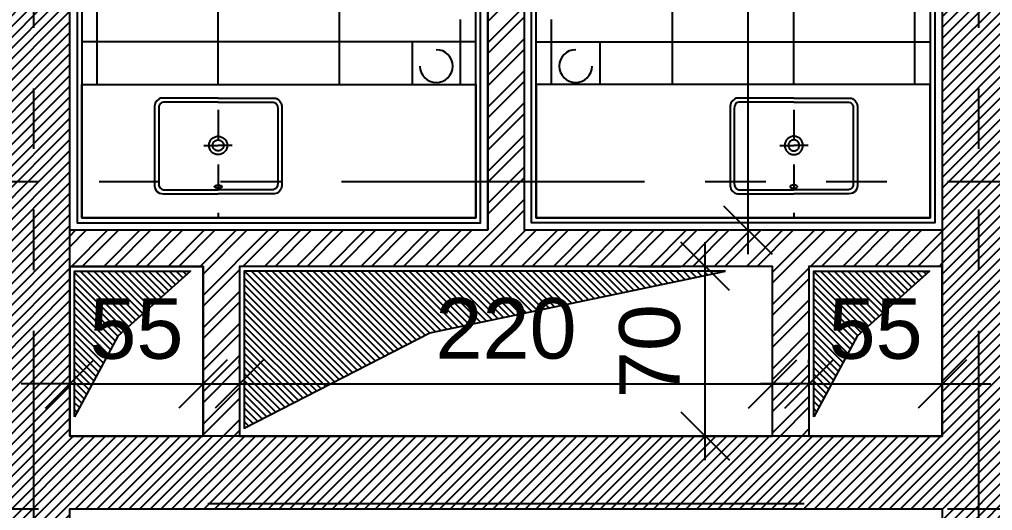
# Model space of a CAD drawing. Extents: x 186.8 to 246.9, y -2.6 to 70.8.
# Drawn here: x 207.058 to 211.073, y 17.242 to 19.269 of the extents above; entities that cross this region are included whole.
import ezdxf

# ---------------------------------------------------------------- set-up
doc = ezdxf.new("R2010")
doc.units = 0
doc.header["$MEASUREMENT"] = 0
doc.header["$PDMODE"] = 35
doc.header["$PDSIZE"] = 0.3
for name, pattern in [('AXIS_100$0$A-AXIS$0$PHANTOM', [2.5, 1.25, -0.25, 0.25, -0.25, 0.25, -0.25]), ('CENTER', [2, 1.25, -0.25, 0.25, -0.25]), ('DASHDOTX2', [50.8, 25.4, -12.7, 0, -12.7])]:
    doc.linetypes.add(name, pattern=pattern)
doc.layers.get('0').update_dxf_attribs({"linetype": 'CONTINUOUS'})
doc.layers.get('DEFPOINTS').update_dxf_attribs({"linetype": 'CONTINUOUS'})
for name, color, linetype in [('A-AXIS-SANITARY', 10, 'DASHDOTX2'), ('a-dim', 3, 'CONTINUOUS'), ('A-FLOR-PFIX', 61, 'CONTINUOUS'), ('A-HATCH-CONC', 8, 'CONTINUOUS'), ('A-HATCH-WALL', 8, 'CONTINUOUS'), ('A-MECHANICAL', 255, 'CONTINUOUS'), ('A-PROJ-TIL-BATH', 8, 'CONTINUOUS'), ('A-SANIT', 95, 'CONTINUOUS'), ('A-SECT-TILE', 12, 'CONTINUOUS'), ('a-shaft', 251, 'CONTINUOUS'), ('a-text-red', 10, 'CONTINUOUS'), ('A-WALL', 4, 'CONTINUOUS'), ('AXIS_100$0$A-AXIS-100', 10, 'AXIS_100$0$A-AXIS$0$PHANTOM'), ('S-9-10TH$0$A-SHAFT 9-10TH', 8, 'CONTINUOUS'), ('S-9-10TH$0$A-STR 9-10TH', 2, 'CONTINUOUS')]:
    doc.layers.add(name, color=color, linetype=linetype)
doc.styles.add('A100-STEXT', font='ARIAL.TTF', dxfattribs={"height": 0.25})
doc.dimstyles.new('A100-DIM', dxfattribs={"dimtxt": 0.25, "dimasz": 0.2, "dimexe": 0.1, "dimexo": 0.3, "dimgap": 0.1, "dimtad": 1, "dimlfac": 100, "dimrnd": 0.5, "dimdsep": 46, "dimtxsty": 'A100-STEXT', "dimblk1": 'OBLIQUE', "dimblk2": 'OBLIQUE', "dimsah": 1, "dimcen": -0.05, "dimdle": 0.1, "dimclrd": 15, "dimclre": 15, "dimclrt": 256, "dimadec": 0, "dimazin": 0, "dimtfac": 0.28, "dimtix": 1, "dimtmove": 2, "dimatfit": 3, "dimldrblk": 'OBLIQUE', "dimfxl": 0, "dimtolj": 1, "dimarcsym": 0})
pattern_1 = [(315, (195.387175, -3e-10), (0.014142136, 0.014142136), [])]

# ---------------------------------------------------------------- blocks, each defined once
blk = doc.blocks.new('A$C6D442EC4')
at = {"layer": 'A-AXIS-SANITARY', "linetype": 'CENTER', "ltscale": 0.1}
blk.add_line((-0.0027, 0.3461), (-0.0027, -0.0992), dxfattribs=at)
at = {"layer": 'A-FLOR-PFIX', "ltscale": 0.5}
for points in [[(-0.0025, 0.3948), (-0.0051, 0.3948), (-0.0125, 0.3948), (-0.0239, 0.3948), (-0.0388, 0.3948), (-0.0564, 0.3948), (-0.076, 0.3948), (-0.1187, 0.3948), (-0.1614, 0.3948), (-0.181, 0.3948), (-0.1986, 0.3948), (-0.2135, 0.3948), (-0.225, 0.3948), (-0.2323, 0.3948), (-0.235, 0.3948), (-0.2405, 0.394), (-0.246, 0.3919), (-0.2556, 0.3842), (-0.2625, 0.3736), (-0.2651, 0.362), (-0.2651, 0.361), (-0.2651, 0.3583), (-0.2651, 0.3538), (-0.2651, 0.3478), (-0.2651, 0.3316), (-0.2651, 0.3105), (-0.2651, 0.2855), (-0.2651, 0.2577), (-0.2651, 0.1972), (-0.2651, 0.1367), (-0.2651, 0.1088), (-0.2651, 0.0839), (-0.2651, 0.0628), (-0.2651, 0.0466), (-0.2651, 0.0405), (-0.2651, 0.0361), (-0.2651, 0.0333), (-0.2651, 0.0324), (-0.2626, 0.0199), (-0.2557, 0.0096), (-0.2448, 0.0026), (-0.2379, 0.0007), (-0.2303, 0), (-0.2278, 0), (-0.2205, 0), (-0.2093, 0), (-0.1947, 0), (-0.1775, 0), (-0.1582, 0), (-0.1164, 0), (-0.0746, 0), (-0.0553, 0), (-0.0381, 0), (-0.0235, 0), (-0.0123, 0), (-0.005, 0), (-0.0025, 0)], [(-0.0025, 0.3784), (-0.0049, 0.3784), (-0.0118, 0.3784), (-0.0226, 0.3784), (-0.0366, 0.3784), (-0.0531, 0.3784), (-0.0715, 0.3784), (-0.1116, 0.3784), (-0.1517, 0.3784), (-0.1701, 0.3784), (-0.1867, 0.3784), (-0.2006, 0.3784), (-0.2114, 0.3784), (-0.2183, 0.3784), (-0.2208, 0.3784), (-0.2288, 0.3778), (-0.2351, 0.3761), (-0.2399, 0.3735), (-0.2434, 0.37), (-0.2472, 0.361), (-0.2481, 0.3502), (-0.2481, 0.3493), (-0.2481, 0.3468), (-0.2481, 0.3427), (-0.2481, 0.3371), (-0.2481, 0.322), (-0.2481, 0.3025), (-0.2481, 0.2793), (-0.2481, 0.2535), (-0.2481, 0.1974), (-0.2481, 0.1413), (-0.2481, 0.1155), (-0.2481, 0.0924), (-0.2481, 0.0728), (-0.2481, 0.0577), (-0.2481, 0.0522), (-0.2481, 0.048), (-0.2481, 0.0455), (-0.2481, 0.0446), (-0.2472, 0.0339), (-0.2434, 0.0249), (-0.2399, 0.0214), (-0.2351, 0.0187), (-0.2288, 0.017), (-0.2208, 0.0164), (-0.2183, 0.0164), (-0.2114, 0.0164), (-0.2006, 0.0164), (-0.1867, 0.0164), (-0.1701, 0.0164), (-0.1517, 0.0164), (-0.1116, 0.0164), (-0.0715, 0.0164), (-0.0531, 0.0164), (-0.0366, 0.0164), (-0.0226, 0.0164), (-0.0118, 0.0164), (-0.0049, 0.0164), (-0.0025, 0.0164)], [(-0.0026, 0.3948), (0, 0.3948), (0.0074, 0.3948), (0.0188, 0.3948), (0.0337, 0.3948), (0.0513, 0.3948), (0.0709, 0.3948), (0.1136, 0.3948), (0.1563, 0.3948), (0.176, 0.3948), (0.1936, 0.3948), (0.2084, 0.3948), (0.2199, 0.3948), (0.2273, 0.3948), (0.2299, 0.3948), (0.2355, 0.394), (0.2409, 0.3919), (0.2506, 0.3842), (0.2574, 0.3736), (0.26, 0.362), (0.26, 0.361), (0.26, 0.3583), (0.26, 0.3538), (0.26, 0.3478), (0.26, 0.3316), (0.26, 0.3105), (0.26, 0.2856), (0.26, 0.2578), (0.26, 0.1974), (0.26, 0.137), (0.26, 0.1092), (0.26, 0.0843), (0.26, 0.0632), (0.26, 0.047), (0.26, 0.041), (0.26, 0.0366), (0.26, 0.0338), (0.26, 0.0329), (0.2574, 0.0212), (0.2506, 0.0106), (0.2409, 0.003), (0.2355, 0.0008), (0.2299, 0), (0.2273, 0), (0.2199, 0), (0.2084, 0), (0.1936, 0), (0.176, 0), (0.1563, 0), (0.1136, 0), (0.0709, 0), (0.0513, 0), (0.0337, 0), (0.0188, 0), (0.0074, 0), (0, 0), (-0.0026, 0)], [(-0.0026, 0.3784), (-0.0002, 0.3784), (0.0068, 0.3784), (0.0175, 0.3784), (0.0315, 0.3784), (0.048, 0.3784), (0.0665, 0.3784), (0.1065, 0.3784), (0.1466, 0.3784), (0.1651, 0.3784), (0.1816, 0.3784), (0.1955, 0.3784), (0.2063, 0.3784), (0.2132, 0.3784), (0.2157, 0.3784), (0.2237, 0.3778), (0.23, 0.3761), (0.2348, 0.3735), (0.2383, 0.37), (0.2421, 0.361), (0.243, 0.3502), (0.243, 0.3493), (0.243, 0.3468), (0.243, 0.3427), (0.243, 0.3371), (0.243, 0.322), (0.243, 0.3025), (0.243, 0.2793), (0.243, 0.2535), (0.243, 0.1974), (0.243, 0.1413), (0.243, 0.1155), (0.243, 0.0924), (0.243, 0.0728), (0.243, 0.0577), (0.243, 0.0522), (0.243, 0.048), (0.243, 0.0455), (0.243, 0.0446), (0.2421, 0.0339), (0.2383, 0.0249), (0.2348, 0.0214), (0.23, 0.0187), (0.2237, 0.017), (0.2157, 0.0164), (0.2132, 0.0164), (0.2063, 0.0164), (0.1955, 0.0164), (0.1816, 0.0164), (0.1651, 0.0164), (0.1466, 0.0164), (0.1065, 0.0164), (0.0665, 0.0164), (0.048, 0.0164), (0.0315, 0.0164), (0.0175, 0.0164), (0.0068, 0.0164), (-0.0002, 0.0164), (-0.0026, 0.0164)], [(-0.0408, 0.1997), (-0.0406, 0.2035), (-0.04, 0.2073), (-0.0391, 0.2109), (-0.0378, 0.2144), (-0.0362, 0.2176), (-0.0343, 0.2208), (-0.0322, 0.2237), (-0.0297, 0.2263), (-0.0271, 0.2288), (-0.0242, 0.2309), (-0.021, 0.2328), (-0.0177, 0.2344), (-0.0143, 0.2357), (-0.0107, 0.2366), (-0.0069, 0.2372), (-0.0031, 0.2374), (0.0008, 0.2372), (0.0045, 0.2366), (0.0081, 0.2357), (0.0116, 0.2344), (0.0149, 0.2328), (0.018, 0.2309), (0.0209, 0.2288), (0.0236, 0.2263), (0.026, 0.2237), (0.0282, 0.2208), (0.0301, 0.2176), (0.0317, 0.2144), (0.0329, 0.2109), (0.0339, 0.2073), (0.0344, 0.2035), (0.0346, 0.1997), (0.0344, 0.1958), (0.0339, 0.1921), (0.0329, 0.1885), (0.0317, 0.185), (0.0301, 0.1817), (0.0282, 0.1786), (0.026, 0.1757), (0.0236, 0.173), (0.0209, 0.1706), (0.018, 0.1684), (0.0149, 0.1665), (0.0116, 0.1649), (0.0081, 0.1637), (0.0045, 0.1627), (0.0008, 0.1622), (-0.0031, 0.162), (-0.0069, 0.1622), (-0.0107, 0.1627), (-0.0143, 0.1637), (-0.0177, 0.1649), (-0.021, 0.1665), (-0.0242, 0.1684), (-0.0271, 0.1706), (-0.0297, 0.173), (-0.0322, 0.1757), (-0.0343, 0.1786), (-0.0362, 0.1817), (-0.0378, 0.185), (-0.0391, 0.1885), (-0.04, 0.1921), (-0.0406, 0.1958), (-0.0408, 0.1997), (-0.0408, 0.1997)], [(-0.0257, 0.1997), (-0.0256, 0.202), (-0.0252, 0.2042), (-0.0247, 0.2064), (-0.0239, 0.2085), (-0.023, 0.2105), (-0.0218, 0.2123), (-0.0205, 0.2141), (-0.0191, 0.2157), (-0.0175, 0.2171), (-0.0157, 0.2184), (-0.0139, 0.2196), (-0.0119, 0.2205), (-0.0098, 0.2213), (-0.0076, 0.2218), (-0.0054, 0.2222), (-0.0031, 0.2223), (-0.0008, 0.2222), (0.0015, 0.2218), (0.0037, 0.2213), (0.0057, 0.2205), (0.0077, 0.2196), (0.0096, 0.2184), (0.0113, 0.2171), (0.0129, 0.2157), (0.0144, 0.2141), (0.0157, 0.2123), (0.0168, 0.2105), (0.0178, 0.2085), (0.0185, 0.2064), (0.0191, 0.2042), (0.0194, 0.202), (0.0196, 0.1997), (0.0194, 0.1974), (0.0191, 0.1951), (0.0185, 0.1929), (0.0178, 0.1909), (0.0168, 0.1889), (0.0157, 0.187), (0.0144, 0.1853), (0.0129, 0.1837), (0.0113, 0.1822), (0.0096, 0.1809), (0.0077, 0.1798), (0.0057, 0.1788), (0.0037, 0.1781), (0.0015, 0.1775), (-0.0008, 0.1772), (-0.0031, 0.1771), (-0.0054, 0.1772), (-0.0076, 0.1775), (-0.0098, 0.1781), (-0.0119, 0.1788), (-0.0139, 0.1798), (-0.0157, 0.1809), (-0.0175, 0.1822), (-0.0191, 0.1837), (-0.0205, 0.1853), (-0.0218, 0.187), (-0.023, 0.1889), (-0.0239, 0.1909), (-0.0247, 0.1929), (-0.0252, 0.1951), (-0.0256, 0.1974), (-0.0257, 0.1997), (-0.0257, 0.1997)], [(-0.0176, 0.0295), (-0.0176, 0.0302), (-0.0173, 0.0308), (-0.017, 0.0315), (-0.0165, 0.0321), (-0.0158, 0.0326), (-0.0151, 0.0332), (-0.0142, 0.0337), (-0.0132, 0.0341), (-0.011, 0.0349), (-0.0084, 0.0355), (-0.0056, 0.0359), (-0.0026, 0.036), (0.0004, 0.0359), (0.0033, 0.0355), (0.0058, 0.0349), (0.0081, 0.0341), (0.009, 0.0337), (0.0099, 0.0332), (0.0107, 0.0326), (0.0113, 0.0321), (0.0118, 0.0315), (0.0122, 0.0308), (0.0124, 0.0302), (0.0125, 0.0295), (0.0124, 0.0288), (0.0122, 0.0282), (0.0118, 0.0276), (0.0113, 0.027), (0.0107, 0.0264), (0.0099, 0.0258), (0.009, 0.0253), (0.0081, 0.0249), (0.0058, 0.0241), (0.0033, 0.0235), (0.0004, 0.0231), (-0.0026, 0.023), (-0.0056, 0.0231), (-0.0084, 0.0235), (-0.011, 0.0241), (-0.0132, 0.0249), (-0.0142, 0.0253), (-0.0151, 0.0258), (-0.0158, 0.0264), (-0.0165, 0.027), (-0.017, 0.0276), (-0.0173, 0.0282), (-0.0176, 0.0288), (-0.0176, 0.0295), (-0.0176, 0.0295)]]:
    blk.add_lwpolyline(points, dxfattribs=at)
at = {"layer": 'A-SANIT', "ltscale": 0.5}
for points in [[(-0.0614, 0.1997), (-0.0031, 0.1997)], [(0.0553, 0.1997), (-0.0031, 0.1997)]]:
    blk.add_lwpolyline(points, dxfattribs=at)
blk = doc.blocks.new('_OBLIQUE')
at = {"color": 0, "linetype": 'ByBlock'}
blk.add_line((-0.5, -0.5), (0.5, 0.5), dxfattribs=at)
blk = doc.blocks.new('*D99')
at = {"layer": 'a-dim', "color": 15, "lineweight": -2}
for p, q in [((210.0634, 22.3262), (210.0634, 18.3)), ((209.4405, 22.2262), (210.1634, 22.2262)), ((209.4405, 18.4), (210.1634, 18.4))]:
    blk.add_line(p, q, dxfattribs=at)
at = {"layer": 'DEFPOINTS', "color": 0}
for p in [(209.1405, 22.2262), (209.1405, 18.4), (210.0634, 18.4)]:
    blk.add_point(p, dxfattribs=at)
at = {"layer": 'a-dim', "color": 15, "lineweight": -2, "xscale": 0.2, "yscale": 0.2, "zscale": 0.2}
for p, rotation in [((210.0634, 22.2262), 90), ((210.0634, 18.4), 270)]:
    blk.add_blockref('_OBLIQUE', p, dxfattribs=dict(at, rotation=rotation))
at = {"layer": 'a-dim', "insert": (209.8357, 20.3131), "char_height": 0.25, "attachment_point": 5, "rotation": 90, "style": 'A100-STEXT'}
blk.add_mtext('\\A1;382.5', dxfattribs=at)
blk = doc.blocks.new('*D100')
at = {"layer": 'a-dim', "color": 15, "lineweight": -2}
for p, q in [((209.8872, 17.45), (209.8872, 18.35)), ((209.609, 18.25), (209.7872, 18.25)), ((209.609, 17.55), (209.7872, 17.55))]:
    blk.add_line(p, q, dxfattribs=at)
at = {"layer": 'DEFPOINTS', "color": 0}
for p in [(209.8872, 18.25), (209.909, 18.25), (209.909, 17.55)]:
    blk.add_point(p, dxfattribs=at)
at = {"layer": 'a-dim', "color": 15, "lineweight": -2, "xscale": 0.2, "yscale": 0.2, "zscale": 0.2}
for p, rotation in [((209.8872, 18.25), 90), ((209.8872, 17.55), 270)]:
    blk.add_blockref('_OBLIQUE', p, dxfattribs=dict(at, rotation=rotation))
at = {"layer": 'a-dim', "insert": (209.6595, 17.9), "char_height": 0.25, "attachment_point": 5, "rotation": 90, "style": 'A100-STEXT'}
blk.add_mtext('\\A1;70', dxfattribs=at)
blk = doc.blocks.new('*D101')
at = {"layer": 'a-dim', "color": 15, "lineweight": -2}
for p, q in [((207.2655, 17.85), (207.2655, 17.8647)), ((207.8155, 17.85), (207.8155, 17.8647)), ((207.2655, 17.7647), (207.0655, 17.7647)), ((207.2655, 17.7647), (207.8155, 17.7647)), ((207.8155, 17.7647), (208.0155, 17.7647))]:
    blk.add_line(p, q, dxfattribs=at)
at = {"layer": 'DEFPOINTS', "color": 0}
for p in [(207.8155, 17.7647), (207.2655, 17.55), (207.8155, 17.55)]:
    blk.add_point(p, dxfattribs=at)
at = {"layer": 'a-dim', "color": 15, "lineweight": -2, "xscale": 0.2, "yscale": 0.2, "zscale": 0.2}
blk.add_blockref('_OBLIQUE', (207.2655, 17.7647), dxfattribs=at)
at = {"layer": 'a-dim', "color": 15, "lineweight": -2, "xscale": 0.2, "yscale": 0.2, "zscale": 0.2, "rotation": 180}
blk.add_blockref('_OBLIQUE', (207.8155, 17.7647), dxfattribs=at)
at = {"layer": 'a-dim', "insert": (207.5405, 17.9919), "char_height": 0.25, "attachment_point": 5, "style": 'A100-STEXT'}
blk.add_mtext('\\A1;55', dxfattribs=at)
blk = doc.blocks.new('*D102')
at = {"layer": 'a-dim', "color": 15, "lineweight": -2}
for p, q in [((207.9655, 17.85), (207.9655, 17.8647)), ((210.1655, 17.85), (210.1655, 17.8647)), ((207.8655, 17.7647), (210.2655, 17.7647))]:
    blk.add_line(p, q, dxfattribs=at)
at = {"layer": 'DEFPOINTS', "color": 0}
for p in [(210.1655, 17.7647), (207.9655, 17.55), (210.1655, 17.55)]:
    blk.add_point(p, dxfattribs=at)
at = {"layer": 'a-dim', "color": 15, "lineweight": -2, "xscale": 0.2, "yscale": 0.2, "zscale": 0.2, "rotation": 180}
blk.add_blockref('_OBLIQUE', (207.9655, 17.7647), dxfattribs=at)
at = {"layer": 'a-dim', "color": 15, "lineweight": -2, "xscale": 0.2, "yscale": 0.2, "zscale": 0.2}
blk.add_blockref('_OBLIQUE', (210.1655, 17.7647), dxfattribs=at)
at = {"layer": 'a-dim', "insert": (209.0655, 17.9924), "char_height": 0.25, "attachment_point": 5, "style": 'A100-STEXT'}
blk.add_mtext('\\A1;220', dxfattribs=at)
blk = doc.blocks.new('*D103')
at = {"layer": 'a-dim', "color": 15, "lineweight": -2}
for p, q in [((210.3155, 17.85), (210.3155, 17.8647)), ((210.8655, 17.85), (210.8655, 17.8647)), ((210.3155, 17.7647), (210.1155, 17.7647)), ((210.3155, 17.7647), (210.8655, 17.7647)), ((210.8655, 17.7647), (211.0655, 17.7647))]:
    blk.add_line(p, q, dxfattribs=at)
at = {"layer": 'DEFPOINTS', "color": 0}
for p in [(210.8655, 17.7647), (210.3155, 17.55), (210.8655, 17.55)]:
    blk.add_point(p, dxfattribs=at)
at = {"layer": 'a-dim', "color": 15, "lineweight": -2, "xscale": 0.2, "yscale": 0.2, "zscale": 0.2}
blk.add_blockref('_OBLIQUE', (210.3155, 17.7647), dxfattribs=at)
at = {"layer": 'a-dim', "color": 15, "lineweight": -2, "xscale": 0.2, "yscale": 0.2, "zscale": 0.2, "rotation": 180}
blk.add_blockref('_OBLIQUE', (210.8655, 17.7647), dxfattribs=at)
at = {"layer": 'a-dim', "insert": (210.5905, 17.9919), "char_height": 0.25, "attachment_point": 5, "style": 'A100-STEXT'}
blk.add_mtext('\\A1;55', dxfattribs=at)

msp = doc.modelspace()

# ---------------------------------------------------------------- hatches: boundary and pattern name
at = {"layer": 'A-HATCH-CONC'}
h = msp.add_hatch(dxfattribs=at)
h.set_pattern_fill('ANSI31', color=256, scale=0.25, style=0)
h.set_pattern_definition([(45, (195.387175, 0), (-0.022097087, 0.022097087), [])])
h.paths.add_polyline_path([(211.16554, 19.53), (210.86554, 19.53), (210.86554, 17.55), (207.26554, 17.55), (207.26554, 19.53), (206.96554, 19.53), (206.96554, 11.65), (207.26554, 11.65), (207.26554, 17.25), (210.86554, 17.25), (210.86554, 11.65), (211.16554, 11.65)])
h.paths.add_polyline_path([(211.16554, 22.5262), (210.86554, 22.5262), (210.86554, 20.33), (211.16554, 20.33)])
h.paths.add_polyline_path([(207.26554, 22.5262), (206.96554, 22.5262), (206.96554, 20.33), (207.26554, 20.33)])
h.paths.add_polyline_path([(211.16554, 10), (210.44054, 10), (210.44054, 9.75), (210.86554, 9.75), (210.86554, 7.85), (207.26554, 7.85), (207.26554, 9.75), (207.69054, 9.75), (207.69054, 10), (206.96554, 10), (206.96554, 6.5), (207.26554, 6.5), (207.26554, 7.55), (210.86554, 7.55), (210.86554, 6.5), (211.16554, 6.5)])
at = {"layer": 'A-HATCH-WALL'}
h = msp.add_hatch(dxfattribs=at)
h.set_pattern_fill('ANSI32', color=256, scale=0.25, style=0)
h.set_pattern_definition([(45, (195.38718, -3e-10), (-0.06629126, 0.06629126), []), (45, (195.43137, -3e-10), (-0.06629126, 0.06629126), [])])
h.paths.add_polyline_path([(209.14054, 20.15658), (208.99054, 20.15658), (208.99054, 18.4), (207.26554, 18.4), (207.26554, 18.25), (207.81554, 18.25), (207.81554, 17.55), (207.96554, 17.55), (207.96554, 18.25), (210.16554, 18.25), (210.16554, 17.55), (210.31554, 17.55), (210.31554, 18.25), (210.86554, 18.25), (210.86554, 18.4), (209.14054, 18.4)])
at = {"layer": 'a-shaft'}
h = msp.add_hatch(dxfattribs=at)
h.set_pattern_fill('_USER', color=256, scale=0.02, angle=315, style=0, pattern_type=0)
h.set_pattern_definition(pattern_1)
h.paths.add_polyline_path([(207.76316, 18.23), (207.28554, 18.23), (207.28554, 17.62965), (207.46397, 17.96252)])
h = msp.add_hatch(dxfattribs=at)
h.set_pattern_fill('_USER', color=256, scale=0.02, angle=315, style=0, pattern_type=0)
h.set_pattern_definition(pattern_1)
h.paths.add_polyline_path([(209.97126, 18.23), (207.98554, 18.23), (207.98554, 17.58276), (208.751, 17.97608)])
h = msp.add_hatch(dxfattribs=at)
h.set_pattern_fill('_USER', color=256, scale=0.02, angle=315, style=0, pattern_type=0)
h.set_pattern_definition(pattern_1)
h.paths.add_polyline_path([(210.81316, 18.23), (210.33554, 18.23), (210.33554, 17.62965), (210.51397, 17.96252)])

# ---------------------------------------------------------------- linework, layer by layer
at = {"layer": 'A-FLOR-PFIX'}
for points in [[(207.31554, 19), (208.94054, 19), (208.94054, 18.45), (207.31554, 18.45)], [(210.81554, 19), (209.19054, 19), (209.19054, 18.45), (210.81554, 18.45)]]:
    msp.add_lwpolyline(points, close=True, dxfattribs=at)
at = {"layer": 'A-MECHANICAL'}
for points in [[(208.67804, 19), (208.87804, 19), (208.87804, 19.1762), (208.67804, 19.1762)], [(209.45304, 19), (209.25304, 19), (209.25304, 19.1762), (209.45304, 19.1762)]]:
    msp.add_lwpolyline(points, close=True, dxfattribs=at)
for centre, start, end in [((208.77804, 19.0762), 180, 90), ((209.35304, 19.0762), 90, 0)]:
    msp.add_arc(centre, 0.0676, start, end, dxfattribs=at)
at = {"layer": 'A-PROJ-TIL-BATH'}
for p, q in [((207.37804, 19), (207.37804, 22.1762)), ((207.87804, 19), (207.87804, 22.1762)), ((210.25304, 19), (210.25304, 22.1762)), ((210.75304, 19), (210.75304, 22.1762)), ((208.37804, 19), (208.37804, 20.4762)), ((209.75304, 19), (209.75304, 20.4762)), ((208.87804, 19), (208.87804, 19.26859)), ((209.25304, 19), (209.25304, 19.26859)), ((208.94054, 19.1762), (207.31554, 19.1762)), ((209.19054, 19.1762), (210.81554, 19.1762))]:
    msp.add_line(p, q, dxfattribs=at)
at = {"layer": 'A-SECT-TILE'}
for points in [[(207.29554, 19.53), (207.29554, 18.43), (208.96054, 18.43), (208.96054, 22.1962), (207.78554, 22.1962)], [(207.31554, 19.53), (207.31554, 19.53), (207.31554, 18.45), (208.94054, 18.45), (208.94054, 22.1762), (207.78554, 22.1762)], [(210.83554, 19.53), (210.83554, 18.43), (209.17054, 18.43), (209.17054, 22.1962), (210.34554, 22.1962)], [(210.81554, 19.53), (210.81554, 19.53), (210.81554, 18.45), (209.19054, 18.45), (209.19054, 22.1762), (210.34554, 22.1762)]]:
    msp.add_lwpolyline(points, dxfattribs=at)
at = {"layer": 'a-shaft'}
for points in [[(207.28554, 17.62965), (207.28554, 18.23), (207.76316, 18.23), (207.46397, 17.96252)], [(209.97126, 18.23), (207.98554, 18.23), (207.98554, 17.58276), (208.751, 17.97608)], [(210.33554, 17.62965), (210.33554, 18.23), (210.81316, 18.23), (210.51397, 17.96252)]]:
    msp.add_lwpolyline(points, close=True, dxfattribs=at)
at = {"layer": 'a-text-red'}
msp.add_line((210.29554, 17.27), (207.83554, 17.27), dxfattribs=at)
at = {"layer": 'A-WALL'}
for points in [[(207.26554, 18.4), (208.99054, 18.4), (208.99054, 21.2175), (208.99054, 18.4), (208.99054, 21.2175), (208.99054, 18.4), (208.99054, 21.2175), (208.99054, 18.4), (208.99054, 22.2262), (207.85554, 22.2262), (207.85554, 22.5262), (210.27554, 22.5262), (210.27554, 22.2262), (209.14054, 22.2262), (209.14054, 18.4), (210.86554, 18.4)], [(207.26554, 18.25), (207.81554, 18.25), (207.81554, 17.55)], [(210.16554, 17.55), (210.16554, 18.25), (207.96554, 18.25), (207.96554, 17.55)], [(210.86554, 18.25), (210.31554, 18.25), (210.31554, 17.55)]]:
    msp.add_lwpolyline(points, dxfattribs=at)
at = {"layer": 'AXIS_100$0$A-AXIS-100'}
for p, q in [((207.11554, 32.98435), (207.11554, -1.8346)), ((211.01554, 32.98435), (211.01554, -1.8346)), ((193.38718, 18.6), (240.59652, 18.6)), ((193.38718, 17.25), (219.71554, 17.25))]:
    msp.add_line(p, q, dxfattribs=at)
at = {"layer": 'S-9-10TH$0$A-SHAFT 9-10TH'}
for points in [[(207.26554, 17.55), (207.81554, 17.55), (207.81554, 18.25), (207.26554, 18.25)], [(207.96554, 17.55), (210.16554, 17.55), (210.16554, 18.25), (207.96554, 18.25)], [(210.31554, 17.55), (210.86554, 17.55), (210.86554, 18.25), (210.31554, 18.25)]]:
    msp.add_lwpolyline(points, close=True, dxfattribs=at)
at = {"layer": 'S-9-10TH$0$A-STR 9-10TH'}
msp.add_lwpolyline([(206.96554, 19.53), (206.96554, 11.65), (207.26554, 11.65), (207.26554, 17.25), (210.86554, 17.25), (210.86554, 11.65), (211.16554, 11.65), (211.16554, 19.53), (210.86554, 19.53), (210.86554, 17.55), (207.26554, 17.55), (207.26554, 19.53)], close=True, dxfattribs=at)

# ---------------------------------------------------------------- block references
at = {"layer": 'A-FLOR-PFIX'}
msp.add_blockref('A$C6D442EC4', (207.88075, 18.54921), dxfattribs=at)
at = {"layer": 'A-FLOR-PFIX', "xscale": -1}
msp.add_blockref('A$C6D442EC4', (210.25033, 18.54921), dxfattribs=at)

# ---------------------------------------------------------------- dimensions: what is measured, and where the dimension line sits
at = {"layer": 'a-dim'}
for p1, p2, distance, picture, middle in [((209.14054, 22.2262), (209.14054, 18.4), 0.92286, '*D99', (209.83568, 20.3131)), ((209.90897, 17.55), (209.90897, 18.25), 0.02181, '*D100', (209.65952, 17.9)), ((207.26554, 17.55), (207.81554, 17.55), 0.21473, '*D101', (207.54054, 17.99186)), ((207.96554, 17.55), (210.16554, 17.55), 0.21473, '*D102', (209.06554, 17.99237)), ((210.31554, 17.55), (210.86554, 17.55), 0.21473, '*D103', (210.59054, 17.99186))]:
    dim = msp.add_aligned_dim(p1=p1, p2=p2, distance=distance, dimstyle='A100-DIM', dxfattribs=at)
    dim.commit()
    dim.dimension.update_dxf_attribs({"geometry": picture, "text_midpoint": middle})

doc.saveas('drawing.dxf')
